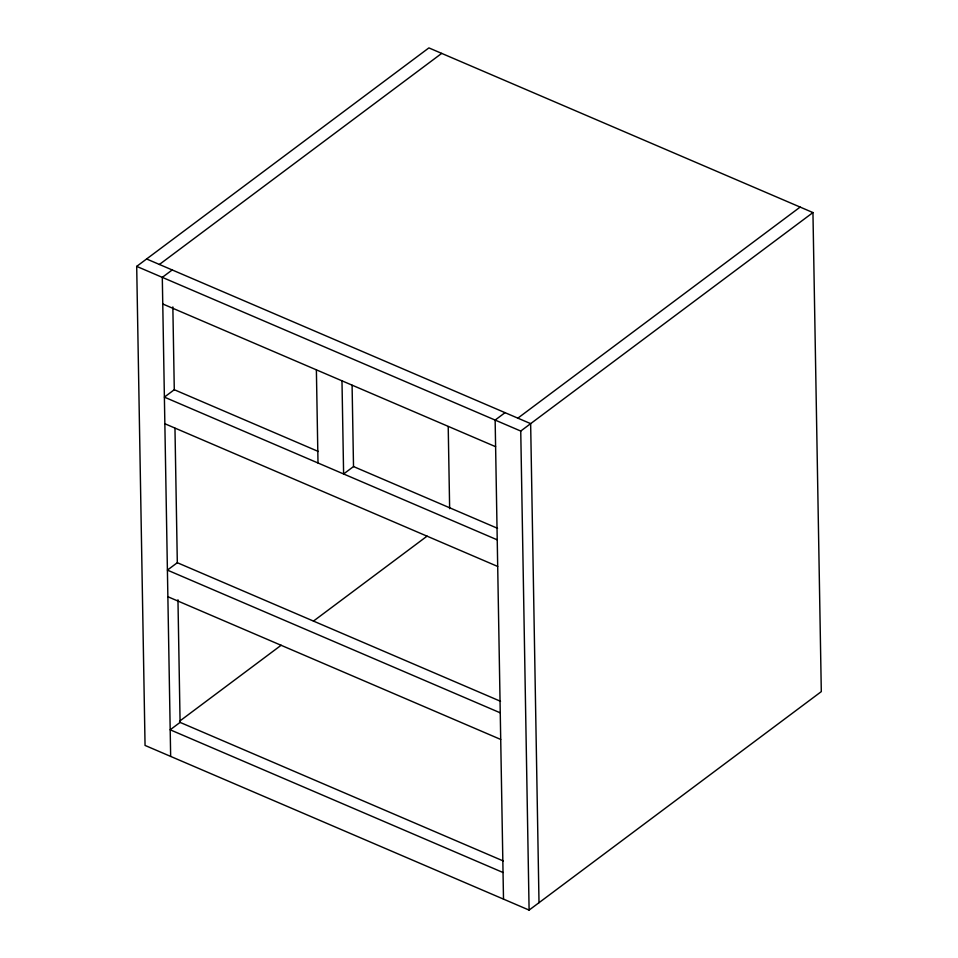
<?xml version="1.0" encoding="UTF-8"?>
<svg xmlns="http://www.w3.org/2000/svg" width="958" height="958" viewBox="0 0 958 958"><rect width="100%" height="100%" fill="white"/><g stroke="black" fill="none" stroke-linecap="round" stroke-linejoin="round"><path stroke-width="1.44" d="M136.695 266.384L428.897 47.9L812.947 212.568L821.305 691.616L529.103 910.1L145.053 745.432L136.695 266.384L520.745 431.052L812.947 212.568M159.399 264.468L441.698 53.385M172.201 269.952L162.297 277.365L170.656 756.413M172.847 306.919L174.284 389.714L164.381 397.127L497.226 539.833M174.967 428.274L177.314 562.705L167.399 570.106L500.244 712.824M352.089 385.236L353.514 466.558L343.611 473.971L341.982 380.817M505.046 412.67L495.142 420.071L503.501 899.119M517.847 418.155L800.146 207.084M179.493 721.266L281.161 645.237M313.458 621.095L427.1 536.121M177.96 599.78L180.092 722.392L170.189 729.792L503.034 872.51M146.598 258.971L530.648 423.64L539.007 902.699M162.752 303.973L495.609 446.691M174.284 389.714L318.307 451.469M353.514 466.558L497.537 528.313M164.848 423.735L497.693 566.453M177.314 562.705L500.531 701.292M167.866 596.726L500.711 739.444M180.092 722.392L503.309 860.979M520.745 431.052L529.103 910.1M448.212 426.549L449.649 508.674M316.38 369.836L318.008 462.989"/></g></svg>
